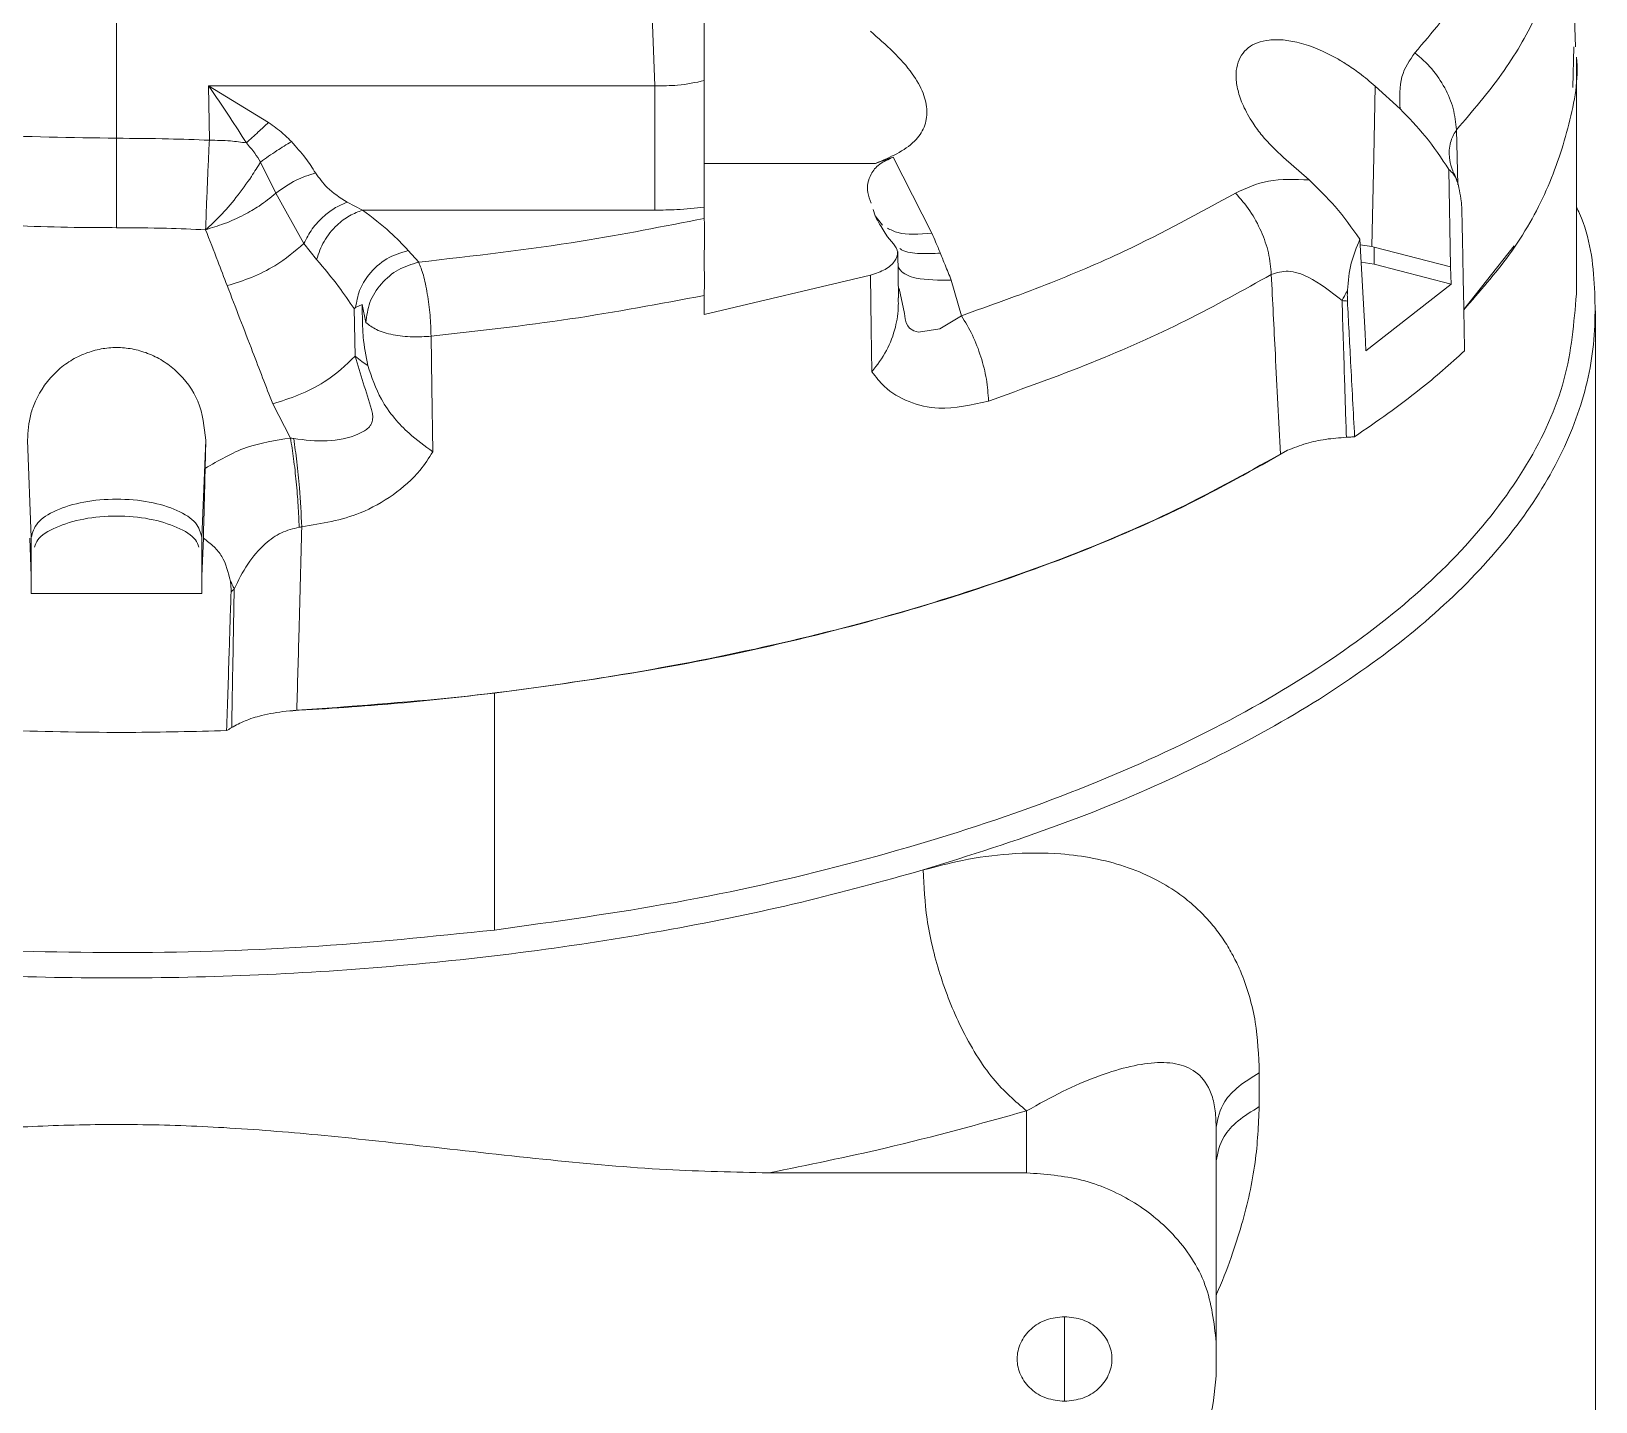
# Model space of a CAD drawing. Header units: millimetres. Extents: x 169 to 14583, y -399 to 10804.
# Drawn here: x 9246.5 to 9329, y 6020.3 to 6092.6 of the extents above; entities that cross this region are included whole.
import ezdxf

# ---------------------------------------------------------------- set-up
doc = ezdxf.new("R2010")
doc.units = ezdxf.units.MM
doc.header["$LTSCALE"] = 35

msp = doc.modelspace()

# ---------------------------------------------------------------- linework, layer by layer
at = {"color": 7, "linetype": 'Continuous', "lineweight": 18}
for p, q in [((9327.923, 6091.744), (9327.552, 6101.23)), ((9281.967, 6089.96), (9281.967, 6095.914)), ((9250.967, 6095.456), (9250.967, 6086.921)), ((9279.139, 6095.456), (9279.36, 6089.689)), ((9327.786, 6089.598), (9327.824, 6091.744)), ((9327.967, 6078.707), (9327.967, 6091.202)), ((9279.36, 6089.689), (9255.815, 6089.689)), ((9255.815, 6089.689), (9255.859, 6086.816)), ((9258.98, 6087.752), (9255.815, 6089.689)), ((9317.347, 6089.668), (9318.663, 6088.466)), ((9321.642, 6087.371), (9321.709, 6084.468)), ((9293.964, 6081.914), (9291.924, 6085.924)), ((9313.87, 6084.721), (9312.521, 6085.897)), ((9258.563, 6085.666), (9259.359, 6084.016)), ((9281.967, 6085.597), (9291, 6085.597)), ((9321.325, 6080.132), (9321.243, 6085.268)), ((9259.359, 6084.016), (9260.839, 6081.368)), ((9263.124, 6083.551), (9263.942, 6083.129)), ((9281.967, 6082.697), (9281.967, 6083.284)), ((9263.942, 6083.129), (9279.36, 6083.129)), ((9290.873, 6083.161), (9290.977, 6082.832)), ((9290.977, 6082.832), (9291.357, 6082.328)), ((9291.29, 6082.261), (9291.51, 6081.922)), ((9291.51, 6081.922), (9291.629, 6081.718)), ((9291.629, 6081.718), (9291.95, 6081.36)), ((9316.547, 6081.599), (9316.825, 6076.616)), ((9260.839, 6081.368), (9261.513, 6080.534)), ((9266.903, 6080.383), (9266.351, 6080.998)), ((9292.203, 6078.508), (9292.167, 6080.942)), ((9317.184, 6081.21), (9316.563, 6081.305)), ((9316.564, 6081.296), (9317.183, 6081.209)), ((9317.303, 6081.179), (9317.184, 6081.21)), ((9317.303, 6080.287), (9317.303, 6081.179)), ((9321.325, 6080.132), (9317.303, 6081.179)), ((9322.028, 6077.897), (9324.683, 6081.243)), ((9316.614, 6080.392), (9317.303, 6080.287)), ((9321.355, 6079.232), (9317.303, 6080.287)), ((9321.355, 6079.232), (9321.325, 6080.132)), ((9281.967, 6077.621), (9290.733, 6079.697)), ((9295.532, 6077.563), (9294.99, 6079.441)), ((9316.855, 6075.716), (9321.355, 6079.232)), ((9281.967, 6078.626), (9281.967, 6077.621)), ((9263.492, 6077.934), (9263.55, 6075.419)), ((9263.575, 6077.988), (9263.924, 6078.161)), ((9263.924, 6078.161), (9264.121, 6077.198)), ((9328.967, 5963.575), (9328.967, 6077.815)), ((9316.825, 6076.616), (9316.855, 6075.716)), ((9259.199, 6072.919), (9260.14, 6071.108)), ((9246.266, 6070.992), (9246.467, 6065.856)), ((9255.668, 6070.992), (9255.467, 6065.856)), ((9255.636, 6069.506), (9255.668, 6070.992)), ((9312.358, 6070.264), (9312.729, 6070.461)), ((9246.39, 6065.824), (9246.467, 6063.817)), ((9246.467, 6065.856), (9246.467, 6063.817)), ((9255.467, 6063.817), (9255.467, 6065.856)), ((9255.467, 6063.817), (9255.544, 6065.824)), ((9246.467, 6063.817), (9246.467, 6062.908)), ((9255.467, 6062.908), (9255.467, 6063.817)), ((9246.467, 6062.908), (9255.467, 6062.908)), ((9270.896, 6057.654), (9270.896, 6045.159)), ((9259.908, 6056.706), (9260.472, 6056.752)), ((9311.24, 6035.848), (9311.24, 6037.633)), ((9298.967, 6035.621), (9298.967, 6032.354)), ((9308.967, 6034.77), (9308.967, 6023.429)), ((9298.967, 6032.354), (9285.362, 6032.354)), ((9300.967, 6024.768), (9300.967, 6020.305)), ((9308.967, 6023.429), (9308.967, 6021.644))]:
    msp.add_line(p, q, dxfattribs=at)
at = {"color": 7, "linetype": 'Continuous', "lineweight": 18, "flags": 128}
for points in [[(9317.184, 6081.21), (9317.276, 6085.946), (9317.347, 6089.668)], [(9290.733, 6079.697), (9290.774, 6076.844), (9290.806, 6074.602)], [(9292.237, 6078.994), (9292.521, 6077.671), (9292.563, 6077.402), (9292.621, 6077.185), (9292.698, 6077.023), (9292.792, 6076.904), (9293.016, 6076.758), (9293.269, 6076.691), (9294.394, 6076.869), (9295.532, 6077.563), (9295.532, 6077.563)], [(9267.646, 6070.382), (9267.595, 6073.796), (9267.555, 6076.479)]]:
    msp.add_lwpolyline(points, dxfattribs=at)
at = {"color": 7, "linetype": 'Continuous', "lineweight": 18}
for points, knots in [([(9319.45, 6091.429), (9320.349, 6092.486), (9322.148, 6094.601), (9323.929, 6097.91), (9325.058, 6101.473), (9325.378, 6105.284), (9324.71, 6107.937), (9324.375, 6109.263)], [0, 0, 0, 0, 0.18668, 0.373361, 0.560041, 0.780021, 1, 1, 1, 1]), ([(9321.642, 6087.371), (9322.478, 6088.344), (9324.148, 6090.29), (9325.906, 6093.324), (9327.06, 6096.411), (9327.597, 6099.056), (9327.506, 6100.663), (9327.474, 6101.227)], [0, 0, 0, 0, 0.220239, 0.440478, 0.660717, 0.880956, 1, 1, 1, 1]), ([(9291, 6085.597), (9291.765, 6085.919), (9292.842, 6086.371), (9293.606, 6087.466), (9293.771, 6088.35), (9293.544, 6089.334), (9292.682, 6090.857), (9291.545, 6091.852), (9290.732, 6092.562)], [0, 0, 0, 0, 0.2703745, 0.3804739, 0.4831619, 0.589225, 0.7065803, 1, 1, 1, 1]), ([(9317.347, 6089.668), (9317.077, 6089.901), (9316.595, 6090.318), (9315.896, 6090.795), (9314.851, 6091.425), (9313.69, 6091.915), (9312.501, 6092.127), (9311.755, 6092.125), (9311.133, 6091.984), (9310.639, 6091.714), (9310.276, 6091.315), (9310.053, 6090.795), (9309.987, 6090.163), (9310.073, 6089.565), (9310.228, 6089.048), (9310.396, 6088.628), (9310.623, 6088.176), (9310.946, 6087.648), (9311.52, 6086.848), (9312.123, 6086.276), (9312.521, 6085.897)], [0, 0, 0, 0, 0.064185, 0.114372, 0.15045, 0.283409, 0.341906, 0.397122, 0.449535, 0.499707, 0.549871, 0.60228, 0.657499, 0.716005, 0.745761, 0.777958, 0.812612, 0.849737, 0.900674, 1, 1, 1, 1]), ([(9220.098, 6090.74), (9222.765, 6090.095), (9228.099, 6088.803), (9236.181, 6087.675), (9243.839, 6087.029), (9248.591, 6086.957), (9250.967, 6086.921)], [0, 0, 0, 0, 0.279956, 0.559912, 0.779956, 1, 1, 1, 1]), ([(9318.663, 6088.466), (9318.645, 6089.062), (9318.609, 6090.231), (9319.173, 6091.035), (9319.45, 6091.429)], [0, 0, 0, 0, 0.51005, 1, 1, 1, 1]), ([(9322.028, 6077.879), (9322.863, 6078.834), (9324.657, 6080.883), (9326.511, 6084.169), (9327.642, 6087.663), (9328.1, 6090.024), (9327.967, 6091.202), (9327.967, 6091.202)], [0, 0, 0, 0, 0.224967, 0.483089, 0.741214, 0.999982, 1, 1, 1, 1]), ([(9281.967, 6089.96), (9281.506, 6089.862), (9280.683, 6089.687), (9279.765, 6089.688), (9279.36, 6089.689)], [0, 0, 0, 0, 0.559431, 1, 1, 1, 1]), ([(9281.967, 6083.284), (9281.967, 6083.66), (9281.967, 6084.418), (9281.967, 6086.225), (9281.967, 6088.181), (9281.967, 6089.39), (9281.967, 6089.96)], [0, 0, 0, 0, 0.259615, 0.523735, 0.775242, 1, 1, 1, 1]), ([(9255.815, 6089.689), (9256.191, 6089.144), (9256.862, 6088.171), (9257.52, 6087.132), (9257.81, 6086.675)], [0, 0, 0, 0, 0.560921, 1, 1, 1, 1]), ([(9279.36, 6083.129), (9279.36, 6083.532), (9279.36, 6084.34), (9279.36, 6086.218), (9279.36, 6088.084), (9279.36, 6089.154), (9279.36, 6089.689)], [0, 0, 0, 0, 0.279636, 0.559271, 0.779636, 1, 1, 1, 1]), ([(9321.243, 6085.268), (9320.846, 6085.869), (9320.085, 6087.022), (9319.123, 6087.999), (9318.663, 6088.466)], [0, 0, 0, 0, 0.522106, 1, 1, 1, 1]), ([(9257.81, 6086.675), (9258.016, 6086.863), (9258.384, 6087.198), (9258.798, 6087.583), (9258.98, 6087.752)], [0, 0, 0, 0, 0.56, 1, 1, 1, 1]), ([(9260.185, 6086.744), (9260.081, 6086.848), (9259.949, 6086.98), (9259.8, 6087.116), (9259.755, 6087.157), (9259.504, 6087.38), (9259.239, 6087.568), (9258.98, 6087.752)], [0, 0, 0, 0, 0.2808088, 0.3595882, 0.3832513, 0.3963607, 1, 1, 1, 1]), ([(9321.278, 6085.871), (9321.275, 6085.899), (9321.233, 6086.244), (9321.318, 6086.815), (9321.536, 6087.189), (9321.642, 6087.371)], [0, 0, 0, 0, 0.044464, 0.536177, 1, 1, 1, 1]), ([(9250.967, 6086.921), (9251.88, 6086.915), (9253.511, 6086.905), (9255.141, 6086.844), (9255.859, 6086.816)], [0, 0, 0, 0, 0.559499, 1, 1, 1, 1]), ([(9255.859, 6086.816), (9255.841, 6086.447), (9255.805, 6085.702), (9255.754, 6084.483), (9255.703, 6083.236), (9255.677, 6082.481), (9255.664, 6082.096)], [0, 0, 0, 0, 0.239945, 0.484488, 0.736915, 1, 1, 1, 1]), ([(9255.859, 6086.816), (9256.234, 6086.812), (9256.905, 6086.805), (9257.533, 6086.715), (9257.81, 6086.675)], [0, 0, 0, 0, 0.559802, 1, 1, 1, 1]), ([(9257.81, 6086.675), (9257.963, 6086.497), (9258.24, 6086.178), (9258.464, 6085.824), (9258.563, 6085.666)], [0, 0, 0, 0, 0.556185, 1, 1, 1, 1]), ([(9258.563, 6085.666), (9258.841, 6085.868), (9259.336, 6086.227), (9259.926, 6086.586), (9260.185, 6086.744)], [0, 0, 0, 0, 0.56, 1, 1, 1, 1]), ([(9261.458, 6085.094), (9261.291, 6085.357), (9260.931, 6085.923), (9260.445, 6086.458), (9260.185, 6086.744)], [0, 0, 0, 0, 0.465573, 1, 1, 1, 1]), ([(9218.885, 6086.174), (9220.254, 6085.825), (9222.991, 6085.129), (9226.244, 6084.478), (9228.471, 6084.083), (9229.628, 6083.89), (9230.794, 6083.707), (9231.967, 6083.535), (9233.148, 6083.373), (9234.288, 6083.228), (9235.605, 6083.071), (9237.033, 6082.915), (9238.719, 6082.752), (9240.543, 6082.599), (9243.09, 6082.422), (9245.968, 6082.284), (9248.77, 6082.213), (9250.336, 6082.207), (9250.967, 6082.204)], [0, 0, 0, 0, 0.139998, 0.279986, 0.316656, 0.353325, 0.389993, 0.42666, 0.463326, 0.49999, 0.532293, 0.58473, 0.630876, 0.68597, 0.750015, 0.860441, 0.943772, 1, 1, 1, 1]), ([(9291.924, 6085.924), (9291.668, 6085.806), (9291.121, 6085.554), (9290.635, 6084.899), (9290.497, 6084.191), (9290.695, 6083.681), (9290.768, 6083.494)], [0, 0, 0, 0, 0.18844, 0.403178, 0.781017, 1, 1, 1, 1]), ([(9291, 6085.597), (9291.173, 6085.657), (9291.483, 6085.765), (9291.789, 6085.875), (9291.924, 6085.924)], [0, 0, 0, 0, 0.56, 1, 1, 1, 1]), ([(9321.662, 6084.723), (9321.557, 6084.948), (9321.319, 6085.457), (9321.287, 6085.729), (9321.269, 6085.881)], [0, 0, 0, 0, 0.441608, 1, 1, 1, 1]), ([(9255.664, 6082.096), (9255.919, 6082.331), (9256.47, 6082.839), (9257.301, 6083.812), (9258.025, 6084.804), (9258.407, 6085.416), (9258.563, 6085.666)], [0, 0, 0, 0, 0.231179, 0.500791, 0.795977, 1, 1, 1, 1]), ([(9259.359, 6084.016), (9259.702, 6084.266), (9260.314, 6084.713), (9261.109, 6084.977), (9261.458, 6085.094)], [0, 0, 0, 0, 0.56, 1, 1, 1, 1]), ([(9261.458, 6085.094), (9261.655, 6084.825), (9262.123, 6084.184), (9262.756, 6083.784), (9263.124, 6083.551)], [0, 0, 0, 0, 0.418611, 1, 1, 1, 1]), ([(9321.243, 6085.268), (9321.327, 6085.195), (9321.489, 6085.054), (9321.748, 6084.556), (9321.834, 6083.988), (9321.894, 6083.598)], [0, 0, 0, 0, 0.252752, 0.486638, 1, 1, 1, 1]), ([(9295.532, 6077.563), (9297.029, 6078.095), (9300.024, 6079.16), (9304.975, 6081.276), (9308.084, 6082.988), (9309.983, 6084.033)], [0, 0, 0, 0, 0.280045, 0.56009, 1, 1, 1, 1]), ([(9309.983, 6084.033), (9310.537, 6084.288), (9311.667, 6084.808), (9313.126, 6084.751), (9313.87, 6084.721)], [0, 0, 0, 0, 0.489833, 1, 1, 1, 1]), ([(9313.87, 6084.721), (9314.343, 6084.265), (9315.333, 6083.309), (9316.131, 6082.186), (9316.547, 6081.599)], [0, 0, 0, 0, 0.477917, 1, 1, 1, 1]), ([(9255.664, 6082.096), (9255.992, 6082.196), (9256.682, 6082.405), (9257.639, 6082.844), (9258.579, 6083.38), (9259.078, 6083.787), (9259.359, 6084.016)], [0, 0, 0, 0, 0.237437, 0.500019, 0.719114, 1, 1, 1, 1]), ([(9260.839, 6081.368), (9260.975, 6081.63), (9261.252, 6082.163), (9261.865, 6082.808), (9262.506, 6083.285), (9262.921, 6083.463), (9263.124, 6083.551)], [0, 0, 0, 0, 0.2751897, 0.5611769, 0.7848101, 1, 1, 1, 1]), ([(9281.967, 6083.284), (9281.487, 6083.234), (9280.628, 6083.145), (9279.748, 6083.134), (9279.36, 6083.129)], [0, 0, 0, 0, 0.559701, 1, 1, 1, 1]), ([(9327.967, 6083.312), (9328.022, 6083.194), (9328.679, 6081.785), (9329.022, 6079.015), (9328.91, 6075.06), (9327.702, 6071.105), (9325.522, 6067.212), (9322.339, 6063.432), (9318.219, 6059.841), (9313.217, 6056.485), (9307.385, 6053.416), (9300.852, 6050.641), (9295.959, 6049.098), (9293.513, 6048.327)], [0, 0, 0, 0, 0.008999, 0.106705, 0.204411, 0.302117, 0.401814, 0.501512, 0.60121, 0.700907, 0.800605, 0.900302, 1, 1, 1, 1]), ([(9321.894, 6083.598), (9321.903, 6083.499), (9321.919, 6083.32), (9321.924, 6083.131), (9321.927, 6083.047)], [0, 0, 0, 0, 0.555438, 1, 1, 1, 1]), ([(9261.513, 6080.534), (9261.628, 6080.857), (9261.863, 6081.518), (9262.517, 6082.313), (9263.238, 6082.869), (9263.711, 6083.044), (9263.942, 6083.129)], [0, 0, 0, 0, 0.273616, 0.561572, 0.786384, 1, 1, 1, 1]), ([(9263.942, 6083.129), (9264.444, 6082.747), (9265.349, 6082.06), (9266.043, 6081.325), (9266.351, 6080.998)], [0, 0, 0, 0, 0.5548703, 1, 1, 1, 1]), ([(9266.903, 6080.383), (9269.79, 6080.715), (9274.949, 6081.308), (9279.822, 6082.272), (9281.967, 6082.697)], [0, 0, 0, 0, 0.559824, 1, 1, 1, 1]), ([(9281.967, 6078.626), (9281.968, 6078.976), (9281.969, 6079.698), (9281.965, 6080.845), (9281.973, 6081.706), (9281.969, 6082.32), (9281.968, 6082.566), (9281.967, 6082.697)], [0, 0, 0, 0, 0.2255943, 0.4663722, 0.6974257, 0.8398746, 1, 1, 1, 1]), ([(9290.977, 6082.832), (9291.03, 6082.729), (9291.128, 6082.538), (9291.239, 6082.348), (9291.29, 6082.261)], [0, 0, 0, 0, 0.538318, 1, 1, 1, 1]), ([(9322.069, 6075.708), (9322.044, 6077.066), (9321.998, 6079.513), (9321.948, 6081.959), (9321.927, 6083.047)], [0, 0, 0, 0, 0.55491, 1, 1, 1, 1]), ([(9250.967, 6082.204), (9251.844, 6082.198), (9253.411, 6082.188), (9254.975, 6082.124), (9255.664, 6082.096)], [0, 0, 0, 0, 0.5599564, 1, 1, 1, 1]), ([(9255.664, 6082.096), (9255.876, 6081.546), (9256.254, 6080.564), (9256.633, 6079.58), (9256.799, 6079.148)], [0, 0, 0, 0, 0.559972, 1, 1, 1, 1]), ([(9291.625, 6082.184), (9291.797, 6082.092), (9292.345, 6081.798), (9293.306, 6081.867), (9293.964, 6081.914)], [0, 0, 0, 0, 0.3151572, 1, 1, 1, 1]), ([(9294.416, 6080.861), (9294.335, 6081.058), (9294.191, 6081.41), (9294.033, 6081.76), (9293.964, 6081.914)], [0, 0, 0, 0, 0.559824, 1, 1, 1, 1]), ([(9315.89, 6078.907), (9315.932, 6079.386), (9316.014, 6080.31), (9316.374, 6081.18), (9316.547, 6081.599)], [0, 0, 0, 0, 0.517865, 1, 1, 1, 1]), ([(9256.799, 6079.148), (9257.228, 6079.281), (9258.099, 6079.552), (9259.586, 6080.29), (9260.366, 6080.962), (9260.839, 6081.368)], [0, 0, 0, 0, 0.2769426, 0.5623545, 1, 1, 1, 1]), ([(9266.351, 6080.998), (9265.96, 6080.88), (9265.177, 6080.645), (9264.284, 6079.82), (9263.724, 6078.896), (9263.625, 6078.29), (9263.575, 6077.988)], [0, 0, 0, 0, 0.27965, 0.5593, 0.77965, 1, 1, 1, 1]), ([(9290.733, 6079.697), (9291.01, 6079.793), (9291.574, 6079.986), (9292.04, 6080.425), (9292.245, 6080.903), (9292.047, 6081.209), (9291.95, 6081.36)], [0, 0, 0, 0, 0.246305, 0.500345, 0.753979, 1, 1, 1, 1]), ([(9292.277, 6081.105), (9292.319, 6081.077), (9292.565, 6080.911), (9293.309, 6080.813), (9294.052, 6080.845), (9294.416, 6080.861)], [0, 0, 0, 0, 0.094268, 0.557206, 1, 1, 1, 1]), ([(9294.99, 6079.441), (9294.883, 6079.706), (9294.692, 6080.18), (9294.5, 6080.653), (9294.416, 6080.861)], [0, 0, 0, 0, 0.560009, 1, 1, 1, 1]), ([(9261.513, 6080.534), (9261.915, 6080.057), (9262.633, 6079.203), (9263.229, 6078.322), (9263.492, 6077.934)], [0, 0, 0, 0, 0.559355, 1, 1, 1, 1]), ([(9266.902, 6080.383), (9266.538, 6080.276), (9265.809, 6080.062), (9264.89, 6079.276), (9264.246, 6078.274), (9264.163, 6077.557), (9264.121, 6077.198)], [0, 0, 0, 0, 0.25, 0.5, 0.75, 1, 1, 1, 1]), ([(9292.192, 6080.135), (9292.227, 6080.075), (9292.389, 6079.797), (9293.24, 6079.429), (9294.334, 6079.437), (9294.99, 6079.441)], [0, 0, 0, 0, 0.098771, 0.459798, 1, 1, 1, 1]), ([(9311.873, 6079.739), (9312.163, 6079.826), (9312.768, 6080.008), (9314.104, 6079.546), (9315.022, 6078.821), (9315.604, 6078.362)], [0, 0, 0, 0, 0.25222, 0.525804, 1, 1, 1, 1]), ([(9256.799, 6079.148), (9257.247, 6077.986), (9258.046, 6075.911), (9258.846, 6073.833), (9259.199, 6072.919)], [0, 0, 0, 0, 0.559955, 1, 1, 1, 1]), ([(9312.358, 6070.264), (9312.267, 6072.02), (9312.104, 6075.177), (9311.944, 6078.337), (9311.873, 6079.739)], [0, 0, 0, 0, 0.556314, 1, 1, 1, 1]), ([(9327.967, 6078.707), (9327.84, 6077.192), (9327.586, 6074.16), (9325.54, 6069.692), (9322.313, 6065.378), (9317.841, 6061.292), (9312.23, 6057.503), (9305.57, 6054.079), (9297.977, 6051.072), (9289.573, 6048.55), (9280.533, 6046.502), (9274.111, 6045.607), (9270.896, 6045.159)], [0, 0, 0, 0, 0.1000048, 0.2000644, 0.2999393, 0.4000032, 0.5000629, 0.5999377, 0.7000016, 0.8000611, 0.899936, 1, 1, 1, 1]), ([(9290.806, 6074.602), (9291.081, 6074.967), (9291.63, 6075.696), (9292.073, 6076.895), (9292.213, 6077.847), (9292.199, 6078.375), (9292.195, 6078.508)], [0, 0, 0, 0, 0.314269, 0.627343, 0.906328, 1, 1, 1, 1]), ([(9315.89, 6078.907), (9315.837, 6078.803), (9315.743, 6078.617), (9315.647, 6078.44), (9315.604, 6078.362)], [0, 0, 0, 0, 0.56, 1, 1, 1, 1]), ([(9315.604, 6078.362), (9315.647, 6077.015), (9315.723, 6074.61), (9315.799, 6072.206), (9315.833, 6071.148)], [0, 0, 0, 0, 0.56, 1, 1, 1, 1]), ([(9315.604, 6078.362), (9315.658, 6078.356), (9315.754, 6078.345), (9315.849, 6078.336), (9315.891, 6078.332)], [0, 0, 0, 0, 0.559634, 1, 1, 1, 1]), ([(9315.891, 6078.332), (9315.887, 6078.438), (9315.88, 6078.626), (9315.887, 6078.822), (9315.89, 6078.907)], [0, 0, 0, 0, 0.56449, 1, 1, 1, 1]), ([(9316.267, 6071.174), (9316.197, 6072.492), (9316.07, 6074.877), (9315.946, 6077.264), (9315.891, 6078.332)], [0, 0, 0, 0, 0.552692, 1, 1, 1, 1]), ([(9263.575, 6077.988), (9263.559, 6077.977), (9263.531, 6077.959), (9263.504, 6077.942), (9263.492, 6077.934)], [0, 0, 0, 0, 0.560466, 1, 1, 1, 1]), ([(9264.215, 6074.936), (9264.119, 6075.435), (9263.966, 6076.235), (9263.928, 6077.346), (9263.925, 6077.888), (9263.924, 6078.161)], [0, 0, 0, 0, 0.4516482, 0.7233051, 1, 1, 1, 1]), ([(9267.555, 6076.479), (9267.227, 6076.457), (9266.543, 6076.413), (9265.517, 6076.538), (9264.625, 6076.802), (9264.287, 6077.068), (9264.121, 6077.198)], [0, 0, 0, 0, 0.233564, 0.488077, 0.749122, 1, 1, 1, 1]), ([(9255.668, 6070.992), (9255.595, 6071.693), (9255.456, 6073.017), (9254.429, 6074.428), (9253.418, 6075.201), (9252.627, 6075.594), (9251.802, 6075.829), (9250.967, 6075.909), (9250.132, 6075.829), (9249.308, 6075.594), (9248.517, 6075.201), (9247.501, 6074.428), (9246.802, 6073.423), (9246.337, 6072.152), (9246.294, 6071.453), (9246.266, 6070.992)], [0, 0, 0, 0, 0.149754, 0.282904, 0.341521, 0.396858, 0.449393, 0.499691, 0.549979, 0.602512, 0.657852, 0.716478, 0.849628, 0.900941, 1, 1, 1, 1]), ([(9259.199, 6072.919), (9259.657, 6073.059), (9260.604, 6073.349), (9262.248, 6074.182), (9263.056, 6074.949), (9263.55, 6075.419)], [0, 0, 0, 0, 0.2672339, 0.5516483, 1, 1, 1, 1]), ([(9263.55, 6075.419), (9263.837, 6074.493), (9264.151, 6073.483), (9264.479, 6072.359), (9264.481, 6072.146), (9264.447, 6071.947), (9264.351, 6071.74), (9264.102, 6071.508), (9263.378, 6071.133), (9262.058, 6070.869), (9260.899, 6071.007), (9260.312, 6071.077)], [0, 0, 0, 0, 0.36622, 0.399735, 0.427153, 0.443771, 0.474624, 0.510759, 0.571566, 0.783078, 1, 1, 1, 1]), ([(9263.55, 6075.419), (9263.662, 6075.328), (9263.862, 6075.166), (9264.107, 6075.006), (9264.215, 6074.936)], [0, 0, 0, 0, 0.559882, 1, 1, 1, 1]), ([(9316.267, 6071.174), (9317.449, 6071.995), (9319.562, 6073.46), (9321.303, 6075.021), (9322.069, 6075.708)], [0, 0, 0, 0, 0.559973, 1, 1, 1, 1]), ([(9267.646, 6070.382), (9267.22, 6070.689), (9266.511, 6071.201), (9265.578, 6072.165), (9264.759, 6073.337), (9264.422, 6074.329), (9264.215, 6074.936)], [0, 0, 0, 0, 0.280541, 0.467233, 0.673991, 1, 1, 1, 1]), ([(9290.806, 6074.602), (9291.013, 6074.334), (9291.544, 6073.647), (9292.752, 6072.952), (9294.624, 6072.518), (9296.072, 6072.855), (9296.959, 6073.061)], [0, 0, 0, 0, 0.148546, 0.380797, 0.620853, 1, 1, 1, 1]), ([(9260.14, 6071.108), (9259.344, 6070.984), (9257.706, 6070.727), (9256.339, 6069.92), (9255.636, 6069.506)], [0, 0, 0, 0, 0.486304, 1, 1, 1, 1]), ([(9260.14, 6071.108), (9260.196, 6070.751), (9260.311, 6070.026), (9260.448, 6068.797), (9260.55, 6067.552), (9260.58, 6066.784), (9260.595, 6066.406)], [0, 0, 0, 0, 0.246168, 0.5, 0.753832, 1, 1, 1, 1]), ([(9260.312, 6071.077), (9260.28, 6071.083), (9260.223, 6071.093), (9260.165, 6071.104), (9260.14, 6071.108)], [0, 0, 0, 0, 0.561564, 1, 1, 1, 1]), ([(9260.312, 6071.077), (9260.367, 6070.677), (9260.477, 6069.865), (9260.64, 6068.228), (9260.7, 6067.106), (9260.737, 6066.426)], [0, 0, 0, 0, 0.277014, 0.562305, 1, 1, 1, 1]), ([(9312.729, 6070.461), (9313.049, 6070.59), (9313.647, 6070.833), (9314.726, 6071.063), (9315.464, 6071.12), (9315.833, 6071.148)], [0, 0, 0, 0, 0.364428, 0.682246, 1, 1, 1, 1]), ([(9315.833, 6071.148), (9315.914, 6071.152), (9316.059, 6071.16), (9316.203, 6071.17), (9316.267, 6071.174)], [0, 0, 0, 0, 0.559996, 1, 1, 1, 1]), ([(9260.472, 6056.752), (9263.31, 6056.954), (9268.987, 6057.357), (9277.245, 6058.501), (9285.181, 6060.023), (9292.81, 6061.973), (9299.992, 6064.344), (9306.671, 6067.1), (9310.462, 6069.209), (9312.358, 6070.264)], [0, 0, 0, 0, 0.140003, 0.280006, 0.420009, 0.560013, 0.706675, 0.853338, 1, 1, 1, 1]), ([(9260.737, 6066.426), (9261.788, 6066.598), (9263.497, 6066.878), (9265.576, 6068.063), (9266.877, 6069.194), (9267.433, 6070.053), (9267.646, 6070.382)], [0, 0, 0, 0, 0.381617, 0.620152, 0.85456, 1, 1, 1, 1]), ([(9270.896, 6057.654), (9273.638, 6058.028), (9279.118, 6058.777), (9286.922, 6060.414), (9294.302, 6062.403), (9301.124, 6064.762), (9307.38, 6067.429), (9310.945, 6069.45), (9312.729, 6070.461)], [0, 0, 0, 0, 0.166736, 0.333253, 0.5, 0.666732, 0.833243, 1, 1, 1, 1]), ([(9255.636, 6069.506), (9255.624, 6068.971), (9255.597, 6067.801), (9255.563, 6066.52), (9255.544, 6065.824)], [0, 0, 0, 0, 0.456648, 1, 1, 1, 1]), ([(9255.467, 6065.856), (9255.399, 6066.122), (9255.264, 6066.653), (9254.224, 6067.329), (9252.736, 6067.78), (9250.967, 6067.939), (9249.198, 6067.78), (9247.711, 6067.329), (9246.67, 6066.653), (9246.535, 6066.122), (9246.467, 6065.856)], [0, 0, 0, 0, 0.125, 0.25, 0.375, 0.5, 0.625, 0.75, 0.875, 1, 1, 1, 1]), ([(9246.638, 6065.352), (9246.68, 6065.484), (9246.803, 6065.879), (9247.724, 6066.434), (9249.195, 6066.888), (9250.967, 6067.046), (9252.74, 6066.888), (9254.21, 6066.434), (9255.131, 6065.879), (9255.255, 6065.484), (9255.296, 6065.352)], [0, 0, 0, 0, 0.071428, 0.2142853, 0.3571426, 0.5, 0.6428574, 0.7857147, 0.928572, 1, 1, 1, 1]), ([(9257.169, 6063.144), (9257.391, 6063.595), (9257.82, 6064.469), (9258.683, 6065.477), (9259.617, 6066.166), (9260.276, 6066.328), (9260.595, 6066.406)], [0, 0, 0, 0, 0.306594, 0.593498, 0.802796, 1, 1, 1, 1]), ([(9260.737, 6066.426), (9260.689, 6064.608), (9260.603, 6061.384), (9260.512, 6058.159), (9260.472, 6056.752)], [0, 0, 0, 0, 0.5636845, 1, 1, 1, 1]), ([(9260.595, 6066.406), (9260.621, 6066.41), (9260.669, 6066.416), (9260.716, 6066.423), (9260.737, 6066.426)], [0, 0, 0, 0, 0.560667, 1, 1, 1, 1]), ([(9255.544, 6065.824), (9255.739, 6065.68), (9256.113, 6065.405), (9256.699, 6064.677), (9256.861, 6064.017), (9256.972, 6063.564)], [0, 0, 0, 0, 0.255773, 0.489454, 1, 1, 1, 1]), ([(9257.169, 6063.144), (9257.137, 6063.221), (9257.079, 6063.359), (9257.005, 6063.501), (9256.972, 6063.564)], [0, 0, 0, 0, 0.56, 1, 1, 1, 1]), ([(9256.972, 6063.564), (9256.984, 6063.459), (9257.006, 6063.271), (9257.004, 6063.081), (9257.003, 6062.996)], [0, 0, 0, 0, 0.555438, 1, 1, 1, 1]), ([(9256.77, 6055.681), (9256.815, 6057.034), (9256.895, 6059.472), (9256.97, 6061.911), (9257.003, 6062.996)], [0, 0, 0, 0, 0.55491, 1, 1, 1, 1]), ([(9257.003, 6062.996), (9257.034, 6063.023), (9257.091, 6063.072), (9257.145, 6063.122), (9257.169, 6063.144)], [0, 0, 0, 0, 0.560364, 1, 1, 1, 1]), ([(9257.037, 6055.837), (9257.062, 6057.201), (9257.107, 6059.636), (9257.15, 6062.072), (9257.169, 6063.144)], [0, 0, 0, 0, 0.56, 1, 1, 1, 1]), ([(9270.896, 6045.159), (9267.616, 6044.822), (9261.061, 6044.149), (9250.963, 6043.883), (9240.889, 6044.172), (9230.981, 6045.064), (9221.417, 6046.528), (9212.356, 6048.542), (9203.963, 6051.075), (9196.347, 6054.074), (9189.769, 6057.518), (9185.443, 6060.236), (9183.705, 6061.864), (9183.425, 6062.126)], [0, 0, 0, 0, 0.098176, 0.196161, 0.294332, 0.392501, 0.49049, 0.588663, 0.686833, 0.784821, 0.882995, 0.981165, 1, 1, 1, 1]), ([(9257.037, 6055.837), (9257.264, 6055.961), (9257.716, 6056.208), (9258.685, 6056.522), (9259.466, 6056.639), (9259.908, 6056.706)], [0, 0, 0, 0, 0.3023538, 0.6046314, 1, 1, 1, 1]), ([(9245.164, 6055.681), (9247.331, 6055.629), (9251.201, 6055.536), (9255.068, 6055.636), (9256.77, 6055.681)], [0, 0, 0, 0, 0.559973, 1, 1, 1, 1]), ([(9256.77, 6055.681), (9256.821, 6055.709), (9256.913, 6055.761), (9256.999, 6055.814), (9257.037, 6055.837)], [0, 0, 0, 0, 0.559996, 1, 1, 1, 1]), ([(9311.24, 6037.633), (9311.201, 6038.547), (9311.141, 6039.957), (9310.745, 6041.641), (9310.371, 6042.732), (9309.954, 6043.648), (9309.518, 6044.422), (9309.01, 6045.152), (9308.423, 6045.846), (9307.744, 6046.508), (9306.835, 6047.222), (9305.642, 6047.931), (9304.165, 6048.543), (9302.526, 6048.971), (9300.517, 6049.242), (9298.209, 6049.235), (9295.755, 6048.918), (9294.207, 6048.51), (9293.513, 6048.327)], [0, 0, 0, 0, 0.091853, 0.141684, 0.193751, 0.228568, 0.266688, 0.308021, 0.346585, 0.390336, 0.439172, 0.507752, 0.583193, 0.656695, 0.729824, 0.836835, 0.926802, 1, 1, 1, 1]), ([(9293.513, 6048.327), (9293.553, 6047.473), (9293.638, 6045.701), (9294.338, 6042.789), (9295.512, 6039.829), (9297.122, 6037.191), (9298.368, 6036.131), (9298.967, 6035.621)], [0, 0, 0, 0, 0.176813, 0.367149, 0.563551, 0.790275, 1, 1, 1, 1]), ([(9308.967, 6034.77), (9308.953, 6035.104), (9308.925, 6035.788), (9308.634, 6036.857), (9308.002, 6037.703), (9306.978, 6038.147), (9305.725, 6038.209), (9304.281, 6037.962), (9302.664, 6037.444), (9300.908, 6036.7), (9299.61, 6035.979), (9298.967, 6035.621)], [0, 0, 0, 0, 0.048004, 0.098358, 0.209248, 0.332262, 0.462615, 0.596771, 0.732294, 0.86728, 1, 1, 1, 1]), ([(9311.24, 6037.633), (9310.862, 6037.399), (9310.106, 6036.931), (9309.2, 6035.969), (9309.056, 6035.224), (9308.967, 6034.77)], [0, 0, 0, 0, 0.28028, 0.56056, 1, 1, 1, 1]), ([(9298.967, 6035.621), (9296.513, 6034.939), (9292.129, 6033.72), (9287.43, 6032.771), (9285.362, 6032.354)], [0, 0, 0, 0, 0.559886, 1, 1, 1, 1]), ([(9311.24, 6035.848), (9310.844, 6035.601), (9310.064, 6035.116), (9309.184, 6034.148), (9309.048, 6033.419), (9308.967, 6032.985)], [0, 0, 0, 0, 0.294507, 0.580327, 1, 1, 1, 1]), ([(9308.967, 6025.915), (9308.974, 6025.931), (9309.277, 6026.57), (9309.737, 6027.813), (9310.489, 6030.127), (9311.104, 6032.857), (9311.196, 6034.877), (9311.24, 6035.848)], [0, 0, 0, 0, 0.0048766, 0.2014384, 0.3742574, 0.6991104, 1, 1, 1, 1]), ([(9285.362, 6032.354), (9283.566, 6032.393), (9279.724, 6032.475), (9273.707, 6033.027), (9267.587, 6033.717), (9261.849, 6034.355), (9256.766, 6034.763), (9252.107, 6034.935), (9247.668, 6034.878), (9243.198, 6034.623), (9238.341, 6034.171), (9232.957, 6033.561), (9227.236, 6032.925), (9221.743, 6032.457), (9218.207, 6032.386), (9216.572, 6032.354)], [0, 0, 0, 0, 0.077988, 0.166883, 0.26249, 0.345994, 0.417975, 0.48409, 0.548444, 0.610707, 0.678572, 0.760501, 0.846421, 0.928994, 1, 1, 1, 1]), ([(9298.967, 6032.354), (9299.944, 6032.28), (9301.898, 6032.131), (9304.584, 6030.961), (9306.901, 6029.1), (9308.62, 6026.512), (9308.851, 6024.457), (9308.967, 6023.429)], [0, 0, 0, 0, 0.186781, 0.373563, 0.560344, 0.780172, 1, 1, 1, 1]), ([(9300.967, 6024.768), (9300.64, 6024.734), (9299.986, 6024.667), (9299.153, 6024.151), (9298.597, 6023.414), (9298.402, 6022.537), (9298.597, 6021.659), (9299.153, 6020.922), (9299.986, 6020.406), (9300.64, 6020.339), (9300.967, 6020.305)], [0, 0, 0, 0, 0.125, 0.25, 0.375, 0.5, 0.625, 0.75, 0.875, 1, 1, 1, 1]), ([(9300.967, 6020.305), (9301.294, 6020.339), (9301.949, 6020.406), (9302.781, 6020.922), (9303.337, 6021.659), (9303.532, 6022.537), (9303.337, 6023.414), (9302.781, 6024.151), (9301.949, 6024.667), (9301.294, 6024.734), (9300.967, 6024.768)], [0, 0, 0, 0, 0.125, 0.25, 0.375, 0.5, 0.625, 0.75, 0.875, 1, 1, 1, 1]), ([(9308.967, 6021.644), (9308.884, 6020.772), (9308.717, 6019.028), (9307.406, 6016.631), (9305.321, 6014.563), (9302.422, 6013.029), (9300.119, 6012.822), (9298.967, 6012.719)], [0, 0, 0, 0, 0.186781, 0.373563, 0.560344, 0.780172, 1, 1, 1, 1])]:
    msp.add_open_spline(points, degree=3, knots=knots, dxfattribs=at)
for points in [[(9319.45, 6091.429), (9319.758, 6091.157), (9320.375, 6090.612), (9321.054, 6089.59), (9321.522, 6088.489), (9321.602, 6087.744), (9321.642, 6087.371)], [(9250.967, 6082.204), (9250.967, 6082.569), (9250.967, 6083.298), (9250.967, 6084.525), (9250.967, 6085.767), (9250.967, 6086.536), (9250.967, 6086.921)], [(9311.873, 6079.739), (9311.838, 6080.116), (9311.769, 6080.87), (9311.366, 6082.021), (9310.78, 6083.117), (9310.249, 6083.728), (9309.983, 6084.033)], [(9267.555, 6076.479), (9267.543, 6076.845), (9267.518, 6077.578), (9267.366, 6078.736), (9267.153, 6079.76), (9266.986, 6080.175), (9266.902, 6080.383)], [(9296.959, 6073.061), (9298.792, 6073.719), (9302.46, 6075.034), (9307.459, 6077.272), (9310.402, 6078.916), (9311.873, 6079.739)], [(9267.555, 6076.479), (9270.016, 6076.755), (9274.939, 6077.309), (9279.625, 6078.187), (9281.967, 6078.626)], [(9296.959, 6073.061), (9296.933, 6073.442), (9296.88, 6074.203), (9296.576, 6075.4), (9296.134, 6076.559), (9295.732, 6077.229), (9295.532, 6077.563)], [(9259.908, 6056.706), (9261.759, 6056.818), (9265.46, 6057.044), (9269.084, 6057.451), (9270.896, 6057.654)], [(9293.513, 6048.327), (9291.379, 6047.738), (9287.113, 6046.56), (9280.274, 6045.155), (9273.192, 6044.033), (9265.898, 6043.228), (9258.467, 6042.741), (9250.967, 6042.578), (9243.467, 6042.741), (9236.037, 6043.228), (9228.742, 6044.033), (9221.661, 6045.155), (9214.822, 6046.56), (9210.555, 6047.738), (9208.422, 6048.327)]]:
    msp.add_open_spline(points, degree=3, dxfattribs=at)

doc.saveas('drawing.dxf')
